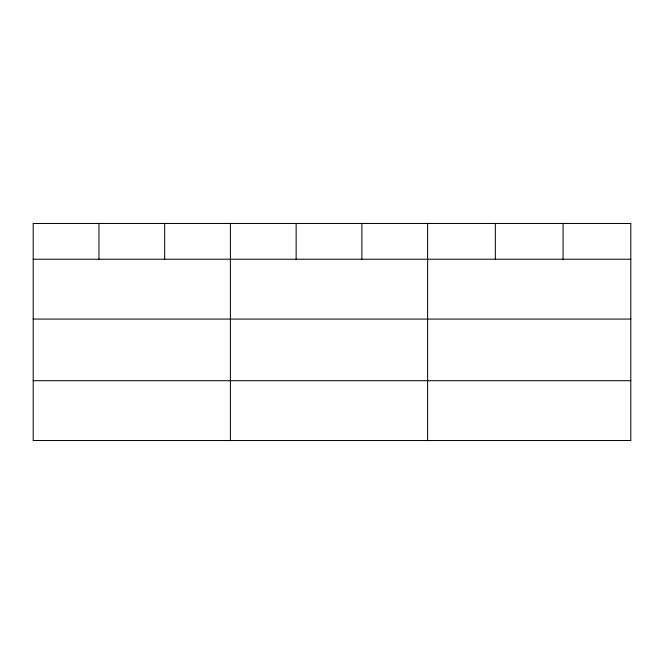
<?xml version="1.0" encoding="UTF-8"?>
<svg xmlns="http://www.w3.org/2000/svg" width="664" height="664" viewBox="0 0 664 664"><rect width="100%" height="100%" fill="white"/><g stroke="black" fill="none" stroke-linecap="round" stroke-linejoin="round"><path stroke-width="1" d="M630.8 319.069L630.8 223.461L33.2 223.461L33.2 440.539L630.8 440.539L630.8 319.069L33.2 319.069M33.2 259.234L630.8 259.234M33.2 380.713L630.8 380.713M563.072 223.461L563.072 259.234M495.344 223.461L495.344 259.234M427.616 223.461L427.616 440.539M361.88 223.461L361.88 259.234M296.144 223.461L296.144 259.234M230.408 223.461L230.408 440.539M164.672 223.461L164.672 259.234M98.936 223.461L98.936 259.234"/></g></svg>
